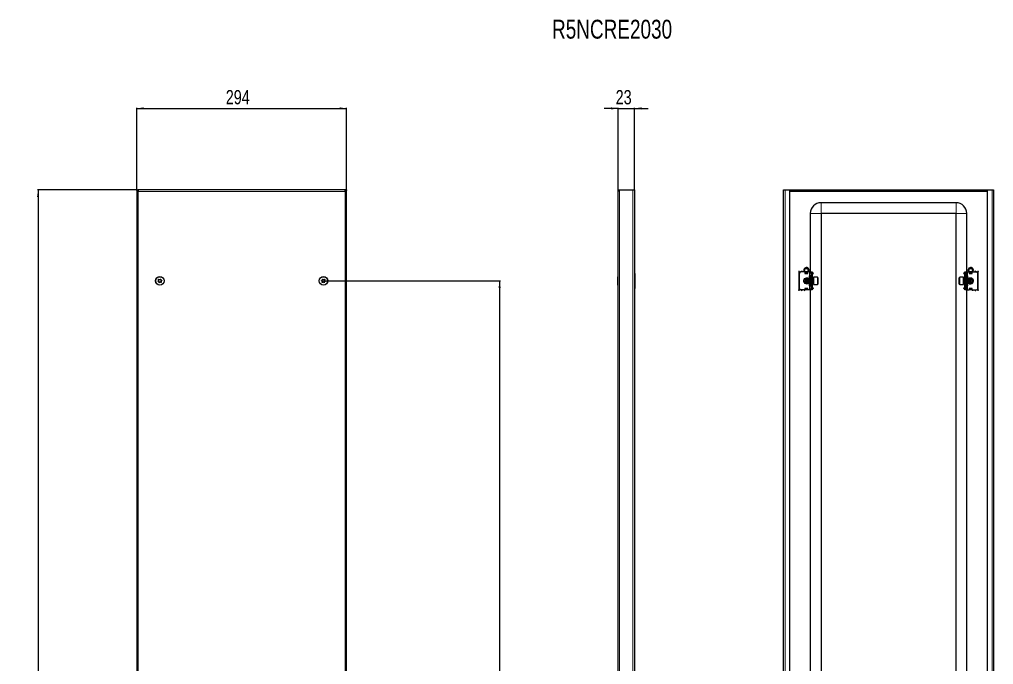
# Model space of a CAD drawing. Header units: millimetres. Extents: x 30 to 1394, y -1119 to 1206.
# Drawn here: x 30 to 1394, y 302 to 1206 of the extents above; entities that cross this region are included whole.
import ezdxf

# ---------------------------------------------------------------- set-up
doc = ezdxf.new("R2010")
doc.units = ezdxf.units.MM
doc.layers.add('FORMAT', color=7, linetype='Continuous')
doc.styles.add('SLDTEXTSTYLE0', font='TXT', dxfattribs={"width": 0.75})
doc.dimstyles.new('SLDDIMSTYLE0', dxfattribs={"dimtxt": 20, "dimasz": 10, "dimexe": 0, "dimexo": 0.0625, "dimgap": 5, "dimtad": 2, "dimdec": 1, "dimrnd": 1e-09, "dimzin": 12, "dimdsep": 46, "dimtxsty": 'SLDTEXTSTYLE0', "dimsah": 1, "dimcen": 0.09, "dimadec": 0, "dimazin": 3, "dimtfac": 1, "dimtmove": 0, "dimatfit": 0, "dimfxl": 0, "dimfrac": 2, "dimtolj": 1, "dimtzin": 12, "dimarcsym": 0})
doc.dimstyles.new('SLDDIMSTYLE1', dxfattribs={"dimtxt": 20, "dimasz": 10, "dimexe": 0, "dimexo": 0.0625, "dimgap": 5, "dimtad": 2, "dimdec": 1, "dimrnd": 1e-09, "dimzin": 12, "dimdsep": 46, "dimtxsty": 'SLDTEXTSTYLE0', "dimsah": 1, "dimcen": 0.09, "dimadec": 0, "dimazin": 3, "dimtfac": 1, "dimtofl": 0, "dimtmove": 0, "dimatfit": 3, "dimfxl": 0, "dimfrac": 2, "dimtolj": 1, "dimtzin": 12, "dimarcsym": 0})

# ---------------------------------------------------------------- blocks, each defined once
blk = doc.blocks.new('_D')
at = {"layer": 'FORMAT'}
for p, q in [((868.5, 1081.4), (849.3, 1081.4)), ((868.5, 965.2), (868.5, 1082.4)), ((868.5, 1081.4), (891.5, 1081.4)), ((891.5, 967.3), (891.5, 1082.4)), ((891.5, 1081.4), (910.7, 1081.4))]:
    blk.add_line(p, q, dxfattribs=at)
for points in [[(868.5, 1081.4), (858.5, 1083), (858.5, 1079.9)], [(891.5, 1081.4), (901.5, 1079.9), (901.5, 1083)]]:
    blk.add_solid(points, dxfattribs=at)
at = {"layer": 'FORMAT', "insert": (865.2, 1107.2), "char_height": 20, "attachment_point": 1, "style": 'SLDTEXTSTYLE0'}
blk.add_mtext('23', dxfattribs=at)
blk = doc.blocks.new('_D_1')
at = {"layer": 'FORMAT'}
for p, q in [((194.5, 967.2), (55.5, 967.2)), ((56.5, 967.2), (56.5, -987.8)), ((194.5, -987.8), (55.5, -987.8))]:
    blk.add_line(p, q, dxfattribs=at)
for points in [[(56.5, 967.2), (54.9, 957.2), (58, 957.2)], [(56.5, -987.8), (58, -977.8), (54.9, -977.8)]]:
    blk.add_solid(points, dxfattribs=at)
at = {"layer": 'FORMAT', "insert": (30.7, -39.8), "char_height": 20, "attachment_point": 1, "rotation": 90, "style": 'SLDTEXTSTYLE0'}
blk.add_mtext('1955', dxfattribs=at)
blk = doc.blocks.new('_D_2')
at = {"layer": 'FORMAT'}
for p, q in [((194.5, 967.3), (194.5, 1082.4)), ((194.5, 1081.4), (488.5, 1081.4)), ((488.5, 967.3), (488.5, 1082.4))]:
    blk.add_line(p, q, dxfattribs=at)
for points in [[(194.5, 1081.4), (204.5, 1079.9), (204.5, 1083)], [(488.5, 1081.4), (478.5, 1083), (478.5, 1079.9)]]:
    blk.add_solid(points, dxfattribs=at)
at = {"layer": 'FORMAT', "insert": (319.3, 1107.2), "char_height": 20, "attachment_point": 1, "style": 'SLDTEXTSTYLE0'}
blk.add_mtext('294', dxfattribs=at)
blk = doc.blocks.new('_D_3')
at = {"layer": 'FORMAT'}
for p, q in [((456, 839.7), (703.7, 839.7)), ((702.7, 839.7), (702.7, -860.3)), ((456, -860.3), (703.7, -860.3))]:
    blk.add_line(p, q, dxfattribs=at)
for points in [[(702.7, 839.7), (701.1, 829.7), (704.2, 829.7)], [(702.7, -860.3), (704.2, -850.3), (701.1, -850.3)]]:
    blk.add_solid(points, dxfattribs=at)
at = {"layer": 'FORMAT', "insert": (676.9, -39.8), "char_height": 20, "attachment_point": 1, "rotation": 90, "style": 'SLDTEXTSTYLE0'}
blk.add_mtext('1700', dxfattribs=at)

msp = doc.modelspace()

# ---------------------------------------------------------------- linework, layer by layer
at = {"color": 7, "linetype": 'Continuous', "lineweight": 25}
for p, q in [((194.49, 967.25), (194.49, -987.75)), ((194.49, 967.25), (195.99, 967.25)), ((196.19, 967.25), (195.99, 967.25)), ((486.79, 967.25), (196.19, 967.25)), ((196.19, 966.14), (196.19, 967.25)), ((486.79, 966.13), (486.79, 967.25)), ((486.99, 967.25), (486.79, 967.25)), ((486.99, 967.25), (488.49, 967.25)), ((488.49, -987.75), (488.49, 967.25)), ((868.5, -985.65), (868.5, 965.15)), ((870.6, 967.25), (889.4, 967.25)), ((889.4, 967.25), (891.5, 967.25)), ((891.5, 967.25), (891.5, -987.75)), ((1100.23, 967.25), (1102.33, 967.25)), ((1100.23, -987.75), (1100.23, 967.25)), ((1102.33, 967.25), (1108.73, 967.25)), ((1108.73, 967.25), (1108.73, -987.75)), ((1108.73, 967.25), (1385.73, 967.25)), ((1108.73, 965.75), (1385.73, 965.75)), ((1385.73, -987.75), (1385.73, 967.25)), ((1385.73, 967.25), (1392.13, 967.25)), ((1392.13, 967.25), (1394.23, 967.25)), ((1394.23, 967.25), (1394.23, -987.75)), ((1341.73, 949.25), (1152.73, 949.25)), ((1137.73, 934.25), (1137.73, 852.25)), ((1152.73, 934.25), (1152.73, -954.75)), ((1341.73, 934.25), (1152.73, 934.25)), ((1341.73, -954.75), (1341.73, 934.25)), ((1356.73, 852.25), (1356.73, 934.25)), ((892, 850.25), (892, 829.25)), ((1121.73, 852.5), (1121.73, 827)), ((1122.23, 850.25), (1122.23, 829.25)), ((1130.23, 852.25), (1124.23, 852.25)), ((1130.23, 852.25), (1130.23, 850.25)), ((1130.43, 851.46), (1130.23, 851.57)), ((1130.23, 850.25), (1134.23, 850.25)), ((1130.43, 850.25), (1130.43, 851.46)), ((1130.48, 851.87), (1130.81, 852.1)), ((1130.98, 851.87), (1130.48, 851.51)), ((1130.48, 851.51), (1130.48, 851.87)), ((1130.48, 850.6), (1130.48, 851.51)), ((1130.48, 850.25), (1130.48, 850.6)), ((1130.98, 852.02), (1130.98, 851.87)), ((1130.98, 851.87), (1131.38, 851.87)), ((1133.07, 851.87), (1133.48, 851.87)), ((1133.48, 851.87), (1133.48, 852.02)), ((1133.98, 851.51), (1133.48, 851.87)), ((1133.65, 852.1), (1133.98, 851.87)), ((1133.98, 851.87), (1133.98, 851.51)), ((1134.23, 851.57), (1133.98, 851.43)), ((1133.98, 851.51), (1133.98, 850.6)), ((1133.98, 850.6), (1133.98, 850.25)), ((1136.73, 852.25), (1134.23, 852.25)), ((1134.23, 850.25), (1134.23, 852.25)), ((1136.23, 846.75), (1136.23, 844.75)), ((1136.73, 846.75), (1136.23, 846.75)), ((1138.23, 852.25), (1136.73, 852.25)), ((1138.23, 846.75), (1136.73, 846.75)), ((1138.23, 850.25), (1138.23, 852.25)), ((1138.23, 852.25), (1140.23, 852.25)), ((1138.23, 850.25), (1138.23, 829.25)), ((1139.23, 829.25), (1139.23, 850.25)), ((1140.23, 852.25), (1140.23, 851.98)), ((1140.23, 851.98), (1140.23, 827.51)), ((1140.23, 851.16), (1140.44, 850.95)), ((1140.73, 848.5), (1140.23, 848.5)), ((1140.73, 850.25), (1140.73, 849.79)), ((1140.73, 845), (1140.73, 848.5)), ((1140.82, 849.91), (1141.79, 850.89)), ((1141.17, 849.56), (1140.82, 849.91)), ((1141.17, 849.56), (1142.14, 850.53)), ((1141.79, 850.89), (1142.14, 850.53)), ((1352.67, 850.89), (1352.32, 850.53)), ((1353.29, 849.56), (1352.32, 850.53)), ((1353.64, 849.91), (1352.67, 850.89)), ((1353.29, 849.56), (1353.64, 849.91)), ((1353.73, 850.25), (1353.73, 849.85)), ((1353.73, 848.5), (1354.23, 848.5)), ((1353.73, 848.5), (1353.73, 845)), ((1354.02, 850.95), (1354.23, 851.16)), ((1354.23, 852.25), (1356.23, 852.25)), ((1354.23, 851.98), (1354.23, 852.25)), ((1354.23, 827.51), (1354.23, 851.98)), ((1355.23, 850.25), (1355.23, 829.25)), ((1356.23, 852.25), (1356.23, 850.25)), ((1356.23, 852.25), (1357.73, 852.25)), ((1356.23, 829.25), (1356.23, 850.25)), ((1357.73, 846.75), (1356.23, 846.75)), ((1357.73, 852.25), (1360.23, 852.25)), ((1358.23, 846.75), (1357.73, 846.75)), ((1358.23, 844.75), (1358.23, 846.75)), ((1360.23, 852.25), (1360.23, 850.25)), ((1360.48, 851.43), (1360.23, 851.57)), ((1360.23, 850.25), (1364.23, 850.25)), ((1360.48, 851.87), (1360.81, 852.1)), ((1360.98, 851.87), (1360.48, 851.51)), ((1360.48, 851.51), (1360.48, 851.87)), ((1360.48, 850.6), (1360.48, 851.51)), ((1360.48, 850.25), (1360.48, 850.6)), ((1360.98, 852.02), (1360.98, 851.87)), ((1360.98, 851.87), (1361.38, 851.87)), ((1363.07, 851.87), (1363.48, 851.87)), ((1363.48, 851.87), (1363.48, 852.02)), ((1363.98, 851.51), (1363.48, 851.87)), ((1363.65, 852.1), (1363.98, 851.87)), ((1363.98, 851.87), (1363.98, 851.51)), ((1363.98, 851.51), (1363.98, 850.6)), ((1363.98, 850.6), (1363.98, 850.25)), ((1364.23, 851.57), (1364.03, 851.46)), ((1364.03, 851.46), (1364.03, 850.25)), ((1364.23, 850.25), (1364.23, 852.25)), ((1364.23, 852.25), (1370.23, 852.25)), ((1372.23, 829.25), (1372.23, 850.25)), ((1372.73, 827), (1372.73, 852.5)), ((868.5, 845.53), (868.2, 845.53)), ((868.2, 833.96), (868.2, 845.53)), ((868.2, 833.96), (868.5, 833.96)), ((1131.71, 837.18), (1132.54, 836.99)), ((1132.78, 842.75), (1132.23, 842.19)), ((1132.23, 842.19), (1132.23, 837.3)), ((1132.23, 837.3), (1132.78, 836.75)), ((1132.84, 842.75), (1132.78, 842.75)), ((1132.78, 842.75), (1132.78, 836.75)), ((1132.78, 836.75), (1132.84, 836.75)), ((1133.23, 842.19), (1132.84, 842.75)), ((1132.84, 842.75), (1132.84, 838.6)), ((1132.84, 838.6), (1132.84, 836.75)), ((1132.84, 836.75), (1133.23, 837.3)), ((1133.02, 837), (1133.39, 837.07)), ((1133.62, 842.75), (1133.23, 842.19)), ((1133.23, 842.19), (1133.23, 838.81)), ((1133.23, 838.81), (1133.23, 837.3)), ((1133.23, 837.3), (1133.62, 836.75)), ((1133.84, 842.75), (1133.62, 842.75)), ((1133.62, 842.75), (1133.62, 838.6)), ((1133.62, 838.6), (1133.62, 836.75)), ((1133.62, 836.75), (1133.84, 836.75)), ((1134.23, 842.19), (1133.84, 842.75)), ((1133.84, 842.75), (1133.84, 838.6)), ((1133.84, 838.6), (1133.84, 836.75)), ((1133.84, 836.75), (1134.23, 837.3)), ((1134.06, 842.44), (1134.3, 842.3)), ((1134.3, 837.19), (1134.06, 837.06)), ((1134.62, 842.75), (1134.23, 842.19)), ((1134.23, 842.19), (1134.23, 838.81)), ((1134.23, 838.81), (1134.23, 837.3)), ((1134.23, 837.3), (1134.62, 836.75)), ((1134.84, 842.75), (1134.62, 842.75)), ((1134.62, 842.75), (1134.62, 838.6)), ((1134.62, 838.6), (1134.62, 836.75)), ((1134.62, 836.75), (1134.84, 836.75)), ((1135.23, 842.19), (1134.84, 842.75)), ((1134.84, 842.75), (1134.84, 838.6)), ((1134.84, 838.6), (1134.84, 836.75)), ((1134.84, 836.75), (1135.23, 837.3)), ((1135.62, 842.75), (1135.23, 842.19)), ((1135.23, 842.19), (1135.23, 838.81)), ((1135.23, 838.81), (1135.23, 837.3)), ((1135.23, 837.3), (1135.62, 836.75)), ((1135.84, 842.75), (1135.62, 842.75)), ((1135.62, 842.75), (1135.62, 838.6)), ((1135.62, 838.6), (1135.62, 836.75)), ((1135.62, 836.75), (1135.84, 836.75)), ((1136.23, 842.19), (1135.84, 842.75)), ((1135.84, 842.75), (1135.84, 838.6)), ((1135.84, 838.6), (1135.84, 836.75)), ((1135.84, 836.75), (1136.23, 837.3)), ((1136.23, 845), (1137.23, 845)), ((1136.23, 844.75), (1137.91, 843.78)), ((1137.73, 843.75), (1136.23, 843.75)), ((1136.23, 843.75), (1136.23, 835.75)), ((1136.23, 835.75), (1137.73, 835.75)), ((1137.91, 835.71), (1136.23, 834.75)), ((1136.23, 834.75), (1136.23, 832.75)), ((1137.23, 834.5), (1136.23, 834.5)), ((1136.23, 832.75), (1136.73, 832.75)), ((1136.73, 832.75), (1138.23, 832.75)), ((1137.23, 845), (1137.73, 845)), ((1137.73, 834.5), (1137.23, 834.5)), ((1137.73, 845), (1137.73, 843.88)), ((1137.73, 835.61), (1137.73, 834.5)), ((1140.73, 845), (1140.23, 845)), ((1140.62, 842.75), (1140.23, 842.19)), ((1140.23, 837.3), (1140.62, 836.75)), ((1140.23, 834.5), (1140.73, 834.5)), ((1140.84, 842.75), (1140.62, 842.75)), ((1140.62, 842.75), (1140.62, 838.6)), ((1140.62, 838.6), (1140.62, 836.75)), ((1140.62, 836.75), (1140.84, 836.75)), ((1140.73, 842.75), (1140.73, 845)), ((1140.73, 834.5), (1140.73, 836.75)), ((1140.73, 831), (1140.73, 834.5)), ((1141.23, 842.19), (1140.84, 842.75)), ((1140.84, 842.75), (1140.84, 838.6)), ((1140.84, 838.6), (1140.84, 836.75)), ((1140.84, 836.75), (1141.23, 837.3)), ((1141.62, 842.75), (1141.23, 842.19)), ((1141.23, 842.19), (1141.23, 838.81)), ((1141.23, 838.81), (1141.23, 837.3)), ((1141.23, 837.3), (1141.62, 836.75)), ((1141.98, 842.75), (1141.62, 842.75)), ((1141.62, 842.75), (1141.62, 838.6)), ((1141.62, 838.6), (1141.62, 836.75)), ((1141.62, 836.75), (1141.98, 836.75)), ((1147.63, 844.75), (1142.23, 844.75)), ((1142.23, 844.75), (1142.23, 834.75)), ((1142.23, 834.75), (1147.63, 834.75)), ((1148.23, 844.15), (1148.23, 835.35)), ((1346.23, 843.81), (1346.23, 844.15)), ((1346.23, 835.35), (1346.23, 843.81)), ((1352.23, 844.75), (1346.83, 844.75)), ((1346.83, 834.75), (1352.23, 834.75)), ((1352.23, 844.37), (1352.23, 844.75)), ((1352.23, 834.75), (1352.23, 844.37)), ((1352.84, 842.75), (1352.48, 842.75)), ((1352.48, 836.75), (1352.84, 836.75)), ((1353.23, 842.19), (1352.84, 842.75)), ((1352.84, 838.6), (1352.84, 842.75)), ((1352.84, 836.75), (1352.84, 838.6)), ((1352.84, 836.75), (1353.23, 837.3)), ((1353.62, 842.75), (1353.23, 842.19)), ((1353.23, 838.81), (1353.23, 842.19)), ((1353.23, 837.3), (1353.23, 838.81)), ((1353.23, 837.3), (1353.62, 836.75)), ((1353.84, 842.75), (1353.62, 842.75)), ((1353.62, 838.6), (1353.62, 842.75)), ((1353.62, 836.75), (1353.62, 838.6)), ((1353.62, 836.75), (1353.84, 836.75)), ((1354.23, 845), (1353.73, 845)), ((1353.73, 845), (1353.73, 842.75)), ((1353.73, 836.75), (1353.73, 834.5)), ((1353.73, 834.5), (1354.23, 834.5)), ((1353.73, 834.5), (1353.73, 831)), ((1354.23, 842.19), (1353.84, 842.75)), ((1353.84, 838.6), (1353.84, 842.75)), ((1353.84, 836.75), (1353.84, 838.6)), ((1353.84, 836.75), (1354.23, 837.3)), ((1356.23, 832.75), (1357.73, 832.75)), ((1356.55, 843.78), (1358.23, 844.75)), ((1358.23, 834.75), (1356.55, 835.71)), ((1356.73, 843.88), (1356.73, 845)), ((1356.73, 845), (1357.23, 845)), ((1358.23, 843.75), (1356.73, 843.75)), ((1356.73, 835.75), (1358.23, 835.75)), ((1356.73, 834.5), (1356.73, 835.61)), ((1357.23, 834.5), (1356.73, 834.5)), ((1357.23, 845), (1358.23, 845)), ((1358.23, 834.5), (1357.23, 834.5)), ((1357.73, 832.75), (1358.23, 832.75)), ((1358.23, 835.75), (1358.23, 843.75)), ((1358.62, 842.75), (1358.23, 842.19)), ((1358.23, 837.3), (1358.62, 836.75)), ((1358.23, 832.75), (1358.23, 834.75)), ((1358.84, 842.75), (1358.62, 842.75)), ((1358.62, 838.6), (1358.62, 842.75)), ((1358.62, 836.75), (1358.62, 838.6)), ((1358.62, 836.75), (1358.84, 836.75)), ((1359.23, 842.19), (1358.84, 842.75)), ((1358.84, 838.6), (1358.84, 842.75)), ((1358.84, 836.75), (1358.84, 838.6)), ((1358.84, 836.75), (1359.23, 837.3)), ((1359.62, 842.75), (1359.23, 842.19)), ((1359.23, 838.81), (1359.23, 842.19)), ((1359.23, 837.3), (1359.23, 838.81)), ((1359.23, 837.3), (1359.62, 836.75)), ((1359.84, 842.75), (1359.62, 842.75)), ((1359.62, 838.6), (1359.62, 842.75)), ((1359.62, 836.75), (1359.62, 838.6)), ((1359.62, 836.75), (1359.84, 836.75)), ((1360.23, 842.19), (1359.84, 842.75)), ((1359.84, 838.6), (1359.84, 842.75)), ((1359.84, 836.75), (1359.84, 838.6)), ((1359.84, 836.75), (1360.23, 837.3)), ((1360.15, 842.3), (1360.4, 842.44)), ((1360.4, 837.06), (1360.15, 837.19)), ((1360.62, 842.75), (1360.23, 842.19)), ((1360.23, 838.81), (1360.23, 842.19)), ((1360.23, 837.3), (1360.23, 838.81)), ((1360.23, 837.3), (1360.62, 836.75)), ((1360.84, 842.75), (1360.62, 842.75)), ((1360.62, 838.6), (1360.62, 842.75)), ((1360.62, 836.75), (1360.62, 838.6)), ((1360.62, 836.75), (1360.84, 836.75)), ((1361.23, 842.19), (1360.84, 842.75)), ((1360.84, 838.6), (1360.84, 842.75)), ((1360.84, 836.75), (1360.84, 838.6)), ((1360.84, 836.75), (1361.23, 837.3)), ((1361.07, 837.07), (1361.44, 837)), ((1361.62, 842.75), (1361.23, 842.19)), ((1361.23, 838.81), (1361.23, 842.19)), ((1361.23, 837.3), (1361.23, 838.81)), ((1361.23, 837.3), (1361.62, 836.75)), ((1361.67, 842.75), (1361.62, 842.75)), ((1361.62, 838.6), (1361.62, 842.75)), ((1361.62, 836.75), (1361.62, 838.6)), ((1361.62, 836.75), (1361.67, 836.75)), ((1362.23, 842.19), (1361.67, 842.75)), ((1361.67, 842.52), (1361.67, 842.75)), ((1361.67, 836.75), (1361.67, 842.52)), ((1361.67, 836.75), (1362.23, 837.3)), ((1361.92, 836.99), (1362.75, 837.18)), ((1362.23, 842.01), (1362.23, 842.19)), ((1362.23, 837.3), (1362.23, 842.01)), ((1130.23, 827.25), (1124.23, 827.25)), ((1129.73, 827.25), (1129.73, 827)), ((1130.23, 829.25), (1130.23, 827.25)), ((1134.23, 829.25), (1130.23, 829.25)), ((1130.23, 827.36), (1130.43, 827.36)), ((1130.43, 827.36), (1130.43, 829.25)), ((1130.48, 828.89), (1130.48, 829.25)), ((1130.48, 827.98), (1130.48, 828.89)), ((1130.48, 827.98), (1130.98, 827.63)), ((1130.48, 827.63), (1130.48, 827.98)), ((1130.98, 827.27), (1130.48, 827.63)), ((1133.48, 827.63), (1130.98, 827.63)), ((1130.98, 827.63), (1130.98, 827.27)), ((1133.48, 827.27), (1130.98, 827.27)), ((1133.48, 827.63), (1133.98, 827.98)), ((1133.48, 827.27), (1133.48, 827.63)), ((1133.98, 827.63), (1133.48, 827.27)), ((1133.98, 829.25), (1133.98, 828.89)), ((1133.98, 828.89), (1133.98, 827.98)), ((1133.98, 827.98), (1133.98, 827.63)), ((1134.23, 827.25), (1134.23, 829.25)), ((1136.73, 827.25), (1134.23, 827.25)), ((1138.23, 827.25), (1136.73, 827.25)), ((1137.73, 827.25), (1137.73, 277.25)), ((1138.23, 827.25), (1138.23, 829.25)), ((1140.23, 827.25), (1138.23, 827.25)), ((1140.73, 831), (1140.23, 831)), ((1140.44, 828.54), (1140.23, 828.33)), ((1140.23, 827.51), (1140.23, 827.25)), ((1140.73, 829.25), (1140.73, 829.64)), ((1141.17, 829.94), (1140.82, 829.58)), ((1140.82, 829.58), (1141.79, 828.61)), ((1141.17, 829.94), (1142.14, 828.96)), ((1141.79, 828.61), (1142.14, 828.96)), ((1353.29, 829.94), (1352.32, 828.96)), ((1352.67, 828.61), (1352.32, 828.96)), ((1353.64, 829.58), (1352.67, 828.61)), ((1353.29, 829.94), (1353.64, 829.58)), ((1353.73, 831), (1354.23, 831)), ((1353.73, 829.25), (1353.73, 829.71)), ((1354.23, 828.33), (1354.02, 828.54)), ((1354.23, 827.25), (1354.23, 827.51)), ((1356.23, 827.25), (1354.23, 827.25)), ((1356.23, 829.25), (1356.23, 827.25)), ((1356.23, 827.25), (1357.73, 827.25)), ((1356.73, 277.25), (1356.73, 827.25)), ((1357.73, 827.25), (1360.23, 827.25)), ((1364.23, 829.25), (1360.23, 829.25)), ((1360.23, 829.25), (1360.23, 827.25)), ((1360.48, 828.89), (1360.48, 829.25)), ((1360.48, 827.98), (1360.48, 828.89)), ((1360.48, 827.98), (1360.98, 827.63)), ((1360.48, 827.63), (1360.48, 827.98)), ((1360.98, 827.27), (1360.48, 827.63)), ((1363.48, 827.63), (1360.98, 827.63)), ((1360.98, 827.63), (1360.98, 827.27)), ((1363.48, 827.27), (1360.98, 827.27)), ((1363.48, 827.63), (1363.98, 827.98)), ((1363.48, 827.27), (1363.48, 827.63)), ((1363.98, 827.63), (1363.48, 827.27)), ((1363.98, 829.25), (1363.98, 828.89)), ((1363.98, 828.89), (1363.98, 827.98)), ((1363.98, 827.98), (1363.98, 827.63)), ((1364.03, 829.25), (1364.03, 827.36)), ((1364.03, 827.36), (1364.23, 827.36)), ((1364.23, 827.25), (1364.23, 829.25)), ((1364.23, 827.25), (1370.23, 827.25)), ((1364.73, 827), (1364.73, 827.25))]:
    msp.add_line(p, q, dxfattribs=at)
at = {"color": 8, "linetype": 'Continuous', "lineweight": 18}
for p, q in [((196.59, 965.15), (196.59, -985.65)), ((486.39, 965.15), (196.59, 965.15)), ((486.39, -985.65), (486.39, 965.15)), ((870.6, -987.75), (870.6, 967.25)), ((889.4, -987.75), (889.4, 967.25)), ((1102.33, 967.25), (1102.33, -987.75)), ((1108.73, 965.15), (1385.73, 965.15)), ((1392.13, 967.25), (1392.13, -987.75)), ((1152.73, 934.25), (1152.73, 949.25)), ((1341.73, 934.25), (1341.73, 949.25)), ((1152.73, 934.25), (1137.73, 934.25)), ((1341.73, 934.25), (1356.73, 934.25)), ((1121.73, 852.5), (1125.73, 852.5)), ((1125.73, 852.5), (1129.23, 852.5)), ((1133.98, 850.6), (1130.48, 850.6)), ((1136.73, 852.25), (1136.73, 846.75)), ((1137.23, 846.75), (1137.23, 845)), ((1139.23, 850.25), (1138.23, 850.25)), ((1140.23, 850.75), (1140.44, 850.95)), ((1140.23, 850.25), (1140.73, 850.25)), ((1354.23, 850.25), (1353.73, 850.25)), ((1354.23, 850.75), (1354.02, 850.95)), ((1356.23, 850.25), (1355.23, 850.25)), ((1357.23, 845), (1357.23, 846.75)), ((1357.73, 846.75), (1357.73, 852.25)), ((1363.98, 850.6), (1360.48, 850.6)), ((1365.23, 852.5), (1368.73, 852.5)), ((1372.73, 852.5), (1368.73, 852.5)), ((1136.73, 832.75), (1136.73, 827.25)), ((1137.23, 834.5), (1137.23, 832.75)), ((1137.73, 835.75), (1137.73, 843.75)), ((1141.98, 842.52), (1141.98, 842.75)), ((1141.98, 836.75), (1141.98, 842.52)), ((1147.63, 834.75), (1147.63, 844.75)), ((1346.83, 844.75), (1346.83, 844.37)), ((1346.83, 844.37), (1346.83, 834.75)), ((1352.48, 842.75), (1352.48, 836.75)), ((1356.73, 843.75), (1356.73, 835.75)), ((1357.23, 832.75), (1357.23, 834.5)), ((1357.73, 827.25), (1357.73, 832.75)), ((1121.73, 827), (1125.73, 827)), ((1129.73, 827), (1125.73, 827)), ((1130.48, 828.89), (1133.98, 828.89)), ((1138.23, 829.25), (1139.23, 829.25)), ((1140.23, 829.25), (1140.73, 829.25)), ((1140.23, 828.75), (1140.44, 828.54)), ((1354.23, 829.25), (1353.73, 829.25)), ((1354.23, 828.75), (1354.02, 828.54)), ((1355.23, 829.25), (1356.23, 829.25)), ((1360.48, 828.89), (1363.98, 828.89)), ((1368.73, 827), (1364.73, 827)), ((1372.73, 827), (1368.73, 827))]:
    msp.add_line(p, q, dxfattribs=at)
at = {"color": 7, "linetype": 'Continuous', "lineweight": 25, "flags": 128}
for points in [[(1133.39, 842.42), (1133.26, 842.45), (1133.02, 842.49)], [(1361.44, 842.49), (1361.19, 842.45), (1361.07, 842.42)]]:
    msp.add_lwpolyline(points, dxfattribs=at)
at = {"color": 7, "linetype": 'Continuous', "lineweight": 25}
for centre, radius in [((226.99, 839.75), 6), ((455.99, 839.75), 6), ((1132.23, 854.75), 3), ((1132.23, 854.75), 2.5), ((1362.23, 854.75), 3), ((1362.23, 854.75), 2.5), ((226.99, 839.75), 5.78), ((226.99, 839.75), 1.85), ((455.99, 839.75), 5.78), ((455.99, 839.75), 1.85)]:
    msp.add_circle(centre, radius, dxfattribs=at)
for centre, radius, start, end in [((1152.73, 934.25), 15, 90, 180), ((1341.73, 934.25), 15, 0, 90), ((890, 850.25), 2, 0, 41.40962), ((1124.23, 850.25), 2, 90, 180), ((1132.23, 854.75), 3.75, 0, 221.81031), ((1132.23, 854.75), 3.75, 318.18969, 0), ((1141.23, 850.25), 2, 120, 180), ((1139.73, 850.25), 1, 0, 45), ((1354.73, 850.25), 1, 135, 180), ((1353.23, 850.25), 2, 0, 60), ((1362.23, 854.75), 3.75, 0, 221.81031), ((1362.23, 854.75), 3.75, 318.18969, 0), ((1370.23, 850.25), 2, 0, 90), ((1132.73, 839.75), 4, 45.71765, 270), ((1132.73, 839.75), 3, 74.33161, 285.66839), ((1132.73, 839.75), 2.76, 94.01261, 248.2426), ((1132.73, 839.75), 2.45, 101.79772, 258.20228), ((1132.73, 839.75), 4, 270, 314.28235), ((1137.73, 844.25), 0.5, 270, 0), ((1137.73, 835.25), 0.5, 0, 90), ((1141.98, 843), 0.25, 270, 0), ((1141.98, 836.5), 0.25, 360, 90), ((1147.63, 844.15), 0.6, 0, 90), ((1147.63, 835.35), 0.6, 270, 360), ((1346.83, 844.15), 0.6, 90, 180), ((1346.83, 835.35), 0.6, 180, 270), ((1352.48, 843), 0.25, 180, 270), ((1352.48, 836.5), 0.25, 90, 180), ((1356.73, 844.25), 0.5, 180, 270), ((1356.73, 835.25), 0.5, 90, 180), ((1361.73, 839.75), 4, 90, 134.28235), ((1361.73, 839.75), 4, 225.71765, 90), ((1361.73, 839.75), 3, 254.33161, 105.66839), ((1361.73, 839.75), 2.76, 291.7574, 85.98739), ((1361.73, 839.75), 2.45, 21.7574, 78.20228), ((1361.73, 839.75), 2.45, 281.79772, 21.7574), ((890, 829.25), 2, 318.59038, 0), ((1124.23, 829.25), 2, 180, 270), ((1141.23, 829.25), 2, 180, 240), ((1139.73, 829.25), 1, 315, 0), ((1354.73, 829.25), 1, 180, 225), ((1353.23, 829.25), 2, 300, 0), ((1370.23, 829.25), 2, 270, 0)]:
    msp.add_arc(centre, radius, start, end, dxfattribs=at)
at = {"color": 8, "linetype": 'Continuous', "lineweight": 18}
for centre, start, end in [((1132.73, 839.75), 38.94244, 270), ((1132.73, 839.75), 270, 321.05756), ((1361.73, 839.75), 218.94244, 90), ((1361.73, 839.75), 90, 141.05756)]:
    msp.add_arc(centre, 4.5, start, end, dxfattribs=at)
at = {"color": 7, "linetype": 'Continuous', "lineweight": 25}
for points, knots in [([(196.59, 965.15), (196.31, 965.32), (196.04, 965.49), (195.53, 965.85), (195.3, 966.02), (194.91, 966.37), (194.76, 966.54), (194.55, 966.9), (194.49, 967.07), (194.49, 967.25)], [0, 0, 0, 0, 0.25, 0.25, 0.5, 0.5, 0.75, 0.75, 1, 1, 1, 1]), ([(196.59, 965.15), (196.43, 965.5), (196.28, 965.85), (196.06, 966.55), (195.99, 966.89), (195.99, 967.25)], [0, 0, 0, 0, 0.5, 0.5, 1, 1, 1, 1]), ([(196.19, 967.25), (196.23, 967.25), (196.26, 967.19), (196.33, 966.98), (196.36, 966.83), (196.43, 966.44), (196.46, 966.2), (196.53, 965.7), (196.56, 965.42), (196.59, 965.15)], [0, 0, 0, 0, 0.25, 0.25, 0.5, 0.5, 0.75, 0.75, 1, 1, 1, 1]), ([(488.49, 967.25), (488.49, 967.07), (488.44, 966.9), (488.23, 966.55), (488.07, 966.37), (487.68, 966.02), (487.45, 965.85), (486.94, 965.5), (486.67, 965.32), (486.39, 965.15)], [0, 0, 0, 0, 0.25, 0.25, 0.5, 0.5, 0.75, 0.75, 1, 1, 1, 1]), ([(486.99, 967.25), (486.99, 966.89), (486.93, 966.55), (486.7, 965.84), (486.55, 965.5), (486.39, 965.15)], [0, 0, 0, 0, 0.5, 0.5, 1, 1, 1, 1]), ([(486.39, 965.15), (486.43, 965.42), (486.46, 965.7), (486.53, 966.2), (486.56, 966.44), (486.63, 966.83), (486.66, 966.98), (486.73, 967.19), (486.76, 967.25), (486.79, 967.25)], [0, 0, 0, 0, 0.25, 0.25, 0.5, 0.5, 0.75, 0.75, 1, 1, 1, 1]), ([(870.6, 967.25), (870.32, 967.07), (870.05, 966.9), (869.54, 966.55), (869.31, 966.37), (868.92, 966.02), (868.76, 965.85), (868.55, 965.5), (868.5, 965.32), (868.5, 965.15)], [0, 0, 0, 0, 0.25, 0.25, 0.5, 0.5, 0.75, 0.75, 1, 1, 1, 1]), ([(1121.73, 852.5), (1121.82, 852.74), (1122.02, 853.23), (1122.21, 853.62), (1122.3, 853.82)], [0, 0, 0, 0, 0.5020654, 1, 1, 1, 1]), ([(1125.16, 853.81), (1125.24, 853.65), (1125.41, 853.3), (1125.6, 852.82), (1125.71, 852.54), (1125.73, 852.5)], [0, 0, 0, 0, 0.4154826, 0.91715183, 1, 1, 1, 1]), ([(1125.73, 852.5), (1125.82, 852.74), (1126.02, 853.23), (1126.21, 853.62), (1126.3, 853.82)], [0, 0, 0, 0, 0.5020654, 1, 1, 1, 1]), ([(1140.82, 849.91), (1140.66, 849.72), (1140.36, 849.34), (1140.24, 848.82), (1140.23, 848.54), (1140.23, 848.5)], [0, 0, 0, 0, 0.4618628, 0.9237257, 1, 1, 1, 1]), ([(1141.17, 849.56), (1141.05, 849.41), (1140.87, 849.18), (1140.75, 848.8), (1140.74, 848.6), (1140.73, 848.5)], [0, 0, 0, 0, 0.4850424, 0.7384039, 1, 1, 1, 1]), ([(1353.73, 848.5), (1353.71, 848.69), (1353.68, 848.98), (1353.49, 849.33), (1353.36, 849.48), (1353.29, 849.56)], [0, 0, 0, 0, 0.4850424, 0.7384039, 1, 1, 1, 1]), ([(1354.23, 848.5), (1354.2, 848.74), (1354.15, 849.22), (1353.87, 849.68), (1353.67, 849.88), (1353.64, 849.91)], [0, 0, 0, 0, 0.4618628, 0.9237257, 1, 1, 1, 1]), ([(1368.16, 853.81), (1368.24, 853.65), (1368.41, 853.3), (1368.6, 852.82), (1368.71, 852.54), (1368.73, 852.5)], [0, 0, 0, 0, 0.4154826, 0.9171518, 1, 1, 1, 1]), ([(1368.73, 852.5), (1368.82, 852.74), (1369.02, 853.23), (1369.21, 853.62), (1369.3, 853.82)], [0, 0, 0, 0, 0.50206541, 1, 1, 1, 1]), ([(1372.16, 853.81), (1372.24, 853.65), (1372.41, 853.3), (1372.6, 852.82), (1372.71, 852.54), (1372.73, 852.5)], [0, 0, 0, 0, 0.4154826, 0.91715183, 1, 1, 1, 1]), ([(228.03, 842.35), (228.02, 842.35), (227.99, 842.36), (227.93, 842.34), (227.81, 842.27), (227.52, 842.01), (227.11, 841.66), (226.48, 841.55), (225.99, 841.7), (225.64, 841.87), (225.41, 841.95), (225.32, 841.97), (225.28, 841.96), (225.25, 841.94), (225.23, 841.91), (225.21, 841.85), (225.23, 841.58), (225.35, 841.12), (225.34, 840.4), (224.85, 839.89), (224.46, 839.63), (224.26, 839.45), (224.22, 839.39), (224.22, 839.36), (224.23, 839.32), (224.25, 839.29), (224.28, 839.27), (224.35, 839.22), (224.56, 839.14), (224.92, 839.01), (225.39, 838.79), (225.76, 838.28), (225.81, 837.74), (225.85, 837.35), (225.89, 837.21), (225.93, 837.16), (225.96, 837.14), (225.99, 837.14), (226.05, 837.15), (226.17, 837.23), (226.47, 837.48), (226.88, 837.83), (227.5, 837.95), (227.99, 837.79), (228.35, 837.63), (228.57, 837.54), (228.66, 837.53), (228.71, 837.53), (228.73, 837.55), (228.75, 837.58), (228.77, 837.65), (228.75, 837.91), (228.64, 838.38), (228.64, 839.09), (229.13, 839.61), (229.53, 839.87), (229.73, 840.05), (229.76, 840.11), (229.77, 840.14), (229.76, 840.17), (229.74, 840.2), (229.7, 840.23), (229.63, 840.27), (229.43, 840.36), (229.06, 840.48), (228.6, 840.7), (228.23, 841.21), (228.17, 841.75), (228.13, 842.14), (228.09, 842.29), (228.06, 842.33), (228.04, 842.34), (228.03, 842.35)], [0, 0, 0, 0, 0.0020087, 0.00442, 0.0093647, 0.0255282, 0.0677053, 0.0957862, 0.1246456, 0.1503415, 0.1605194, 0.1633943, 0.1656965, 0.1672448, 0.1688741, 0.1707699, 0.1786058, 0.2119941, 0.2499945, 0.2879948, 0.3213831, 0.329219, 0.3311148, 0.3327441, 0.3342924, 0.3362166, 0.3385353, 0.3413178, 0.349662, 0.3753578, 0.4042173, 0.4322982, 0.4744753, 0.4906388, 0.4966691, 0.49844, 0.5, 0.5020087, 0.50442, 0.5093647, 0.5255282, 0.5677053, 0.5957862, 0.6246456, 0.6503415, 0.6605194, 0.6633943, 0.6656965, 0.6672448, 0.6688741, 0.6707699, 0.6786058, 0.7119941, 0.7499945, 0.7879948, 0.8213831, 0.829219, 0.8311148, 0.8327441, 0.8342924, 0.8362166, 0.8385353, 0.8413178, 0.849662, 0.8753578, 0.9042173, 0.9322982, 0.9744753, 0.9906388, 0.9966691, 0.99844, 1, 1, 1, 1]), ([(454.95, 842.35), (454.94, 842.34), (454.92, 842.33), (454.89, 842.28), (454.85, 842.14), (454.81, 841.75), (454.76, 841.21), (454.39, 840.7), (453.92, 840.48), (453.55, 840.35), (453.33, 840.26), (453.25, 840.21), (453.23, 840.17), (453.22, 840.14), (453.22, 840.11), (453.26, 840.05), (453.46, 839.87), (453.85, 839.61), (454.34, 839.09), (454.35, 838.38), (454.23, 837.91), (454.21, 837.65), (454.23, 837.58), (454.25, 837.55), (454.28, 837.53), (454.31, 837.53), (454.36, 837.53), (454.44, 837.55), (454.65, 837.63), (454.99, 837.79), (455.48, 837.95), (456.11, 837.83), (456.52, 837.48), (456.81, 837.22), (456.94, 837.15), (457, 837.14), (457.03, 837.14), (457.06, 837.17), (457.09, 837.22), (457.13, 837.36), (457.17, 837.74), (457.23, 838.28), (457.6, 838.79), (458.06, 839.01), (458.44, 839.14), (458.66, 839.23), (458.73, 839.29), (458.76, 839.32), (458.77, 839.36), (458.76, 839.39), (458.73, 839.45), (458.53, 839.63), (458.13, 839.89), (457.64, 840.4), (457.64, 841.12), (457.75, 841.58), (457.77, 841.85), (457.75, 841.91), (457.73, 841.94), (457.71, 841.96), (457.67, 841.97), (457.63, 841.96), (457.55, 841.95), (457.34, 841.86), (456.99, 841.7), (456.5, 841.55), (455.88, 841.66), (455.47, 842.01), (455.17, 842.27), (455.04, 842.34), (454.98, 842.35), (454.96, 842.35), (454.95, 842.35)], [0, 0, 0, 0, 0.0020087, 0.00442, 0.0093647, 0.0255282, 0.0677053, 0.0957862, 0.1246456, 0.1503415, 0.1605194, 0.1633943, 0.1656965, 0.1672448, 0.1688741, 0.1707699, 0.1786058, 0.2119941, 0.2499945, 0.2879948, 0.3213831, 0.329219, 0.3311148, 0.3327441, 0.3342924, 0.3362166, 0.3385353, 0.3413178, 0.349662, 0.3753578, 0.4042173, 0.4322982, 0.4744753, 0.4906388, 0.4966691, 0.49844, 0.5, 0.5020087, 0.50442, 0.5093647, 0.5255282, 0.5677053, 0.5957862, 0.6246456, 0.6503415, 0.6605194, 0.6633943, 0.6656965, 0.6672448, 0.6688741, 0.6707699, 0.6786058, 0.7119941, 0.7499945, 0.7879948, 0.8213831, 0.829219, 0.8311148, 0.8327441, 0.8342924, 0.8362166, 0.8385353, 0.8413178, 0.849662, 0.8753578, 0.9042173, 0.9322982, 0.9744753, 0.9906388, 0.9966691, 0.99844, 1, 1, 1, 1]), ([(1122.3, 825.68), (1122.22, 825.84), (1122.05, 826.19), (1121.86, 826.68), (1121.74, 826.96), (1121.73, 827)], [0, 0, 0, 0, 0.4154826, 0.9171518, 1, 1, 1, 1]), ([(1125.73, 827), (1125.63, 826.75), (1125.44, 826.27), (1125.25, 825.87), (1125.16, 825.67)], [0, 0, 0, 0, 0.5020654, 1, 1, 1, 1]), ([(1126.3, 825.68), (1126.22, 825.84), (1126.05, 826.19), (1125.86, 826.68), (1125.74, 826.96), (1125.73, 827)], [0, 0, 0, 0, 0.4154826, 0.9171518, 1, 1, 1, 1]), ([(1129.73, 827), (1129.68, 826.88), (1129.59, 826.64), (1129.44, 826.29), (1129.3, 825.96), (1129.21, 825.77), (1129.16, 825.67)], [0, 0, 0, 0, 0.2474545, 0.5020799, 0.7495343, 1, 1, 1, 1]), ([(1140.23, 831), (1140.25, 830.76), (1140.31, 830.27), (1140.59, 829.81), (1140.79, 829.61), (1140.82, 829.58)], [0, 0, 0, 0, 0.4618628, 0.9237257, 1, 1, 1, 1]), ([(1140.73, 831), (1140.75, 830.81), (1140.78, 830.52), (1140.97, 830.16), (1141.1, 830.01), (1141.17, 829.94)], [0, 0, 0, 0, 0.4850424, 0.7384039, 1, 1, 1, 1]), ([(1353.29, 829.94), (1353.41, 830.09), (1353.59, 830.31), (1353.71, 830.69), (1353.72, 830.89), (1353.73, 831)], [0, 0, 0, 0, 0.48504241, 0.73840391, 1, 1, 1, 1]), ([(1353.64, 829.58), (1353.8, 829.77), (1354.1, 830.15), (1354.22, 830.68), (1354.23, 830.96), (1354.23, 831)], [0, 0, 0, 0, 0.4618628, 0.9237257, 1, 1, 1, 1]), ([(1365.3, 825.68), (1365.22, 825.84), (1365.05, 826.19), (1364.86, 826.68), (1364.74, 826.96), (1364.73, 827)], [0, 0, 0, 0, 0.4154826, 0.9171518, 1, 1, 1, 1]), ([(1368.73, 827), (1368.63, 826.75), (1368.44, 826.27), (1368.25, 825.87), (1368.16, 825.67)], [0, 0, 0, 0, 0.5020654, 1, 1, 1, 1]), ([(1369.3, 825.68), (1369.22, 825.84), (1369.05, 826.19), (1368.86, 826.68), (1368.74, 826.96), (1368.73, 827)], [0, 0, 0, 0, 0.4154826, 0.9171518, 1, 1, 1, 1]), ([(1372.73, 827), (1372.63, 826.75), (1372.44, 826.27), (1372.25, 825.87), (1372.16, 825.67)], [0, 0, 0, 0, 0.5020654, 1, 1, 1, 1])]:
    msp.add_open_spline(points, degree=3, knots=knots, dxfattribs=at)

# ---------------------------------------------------------------- texts
at = {"layer": 'FORMAT', "insert": (776.08, 1205.74), "char_height": 26.458, "attachment_point": 1, "style": 'SLDTEXTSTYLE0'}
msp.add_mtext('R5NCRE2030', dxfattribs=at)

# ---------------------------------------------------------------- dimensions: what is measured, and where the dimension line sits
at = {"layer": 'FORMAT'}
for base, p1, p2, angle, picture, middle in [((488.49, 1081.41), (194.49, 967.25), (488.49, 967.25), 0, '_D_2', (341.49, 1081.41)), ((56.49, -987.75), (194.49, 967.25), (194.49, -987.75), 90, '_D_1', (56.49, -10.25)), ((702.67, -860.25), (455.99, 839.75), (455.99, -860.25), 90, '_D_3', (702.67, -10.25))]:
    dim = msp.add_linear_dim(base=base, p1=p1, p2=p2, angle=angle, dimstyle='SLDDIMSTYLE1', dxfattribs=at)
    dim.commit()
    dim.dimension.update_dxf_attribs({"geometry": picture, "text_midpoint": middle, "dimtype": 160})
dim = msp.add_linear_dim(base=(891.5, 1081.41), p1=(868.5, 965.15), p2=(891.5, 967.25), dimstyle='SLDDIMSTYLE0', dxfattribs=at)
dim.commit()
dim.dimension.update_dxf_attribs({"geometry": '_D', "text_midpoint": (880, 1081.41), "dimtype": 160})

doc.saveas('drawing.dxf')
